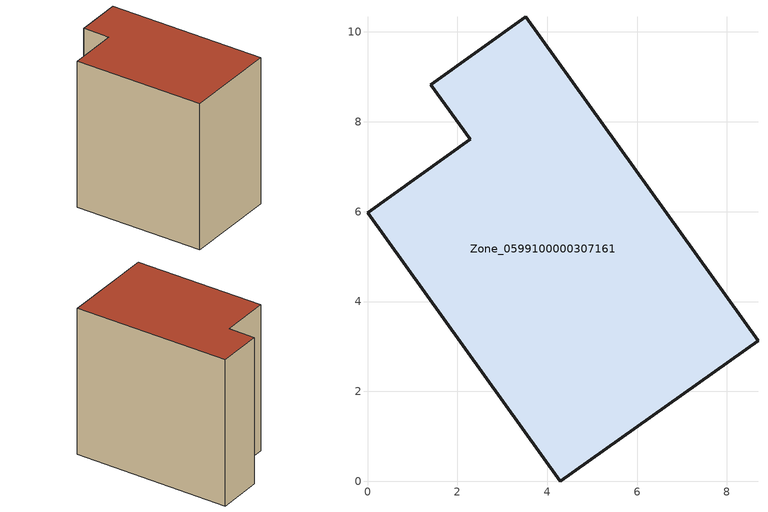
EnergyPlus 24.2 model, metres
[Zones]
Zone_0599100000307161
 floor ground (C_G): 3.52,10.34 8.69,3.13 4.29,0 0,5.98 2.28,7.61 1.41,8.83 z0
 wall outside (C_F): 4.29,0 8.69,3.13 3.52,10.34 1.41,8.83 2.28,7.61 0,5.98 4.29,0 z0:8.48
 roof outside (C_R): 8.69,3.13 3.52,10.34 1.41,8.83 2.28,7.61 0,5.98 4.29,0 z8.48
[BUILDING]
Pand.0599100000307161: North Axis=0; Terrain=City; Loads Convergence Tolerance Value=0.04; Temperature Convergence Tolerance Value=0.4; Solar Distribution=FullExterior; Maximum Number of Warmup Days=25; Minimum Number of Warmup Days=1
[Site:Location]
Rotterdam.The.Hague.AP_ZH_NLD Design_Conditions: Latitude=51.96; Longitude=4.45; Time Zone=1; Elevation=-4.5
[SITE:GROUNDTEMPERATURE:BUILDINGSURFACE]
18, 18, 18, 18, 18, 18, 18, 18, 18, 18, 18, 18
[MATERIAL] Thermal Absorptance=0.9; Solar Absorptance=0.7; Visible Absorptance=0.7
Name | Roughness | Thickness | Conductivity | Density | Specific Heat
G.TI.1975-1991 | MediumSmooth | 0.15 | 0.288461 | 540 | 1210
F.TI.1975-1991 | Rough | 0.3 | 0.230769 | 1920 | 840
R.TI.1975-1991 | MediumRough | 0.2 | 0.153846 | 1500 | 1000
[CONSTRUCTION]
C_G: G.TI.1975-1991
C_F: F.TI.1975-1991
C_R: R.TI.1975-1991
[ZONE]
Zone_0599100000307161: Type=1; Multiplier=1; Ceiling Height=Autocalculate; Volume=Autocalculate; Floor Area=autocalculate; Part of Total Floor Area=Yes
[ZONEINFILTRATION:DESIGNFLOWRATE]
Infil_Zone_0599100000307161: Zone or ZoneList or Space or SpaceList=Zone_0599100000307161; Schedule=AlwaysOn; Design Flow Rate Calculation Method=Flow/Area; Flow Rate per Floor Area=0.003; Constant Term Coefficient=1; Temperature Term Coefficient=0; Velocity Term Coefficient=0; Velocity Squared Term Coefficient=0
[HVACTEMPLATE:ZONE:IDEALLOADSAIRSYSTEM]
Zone_0599100000307161: Maximum Heating Supply Air Temperature=50; Minimum Cooling Supply Air Temperature=13; Maximum Heating Supply Air Humidity Ratio=0.0156; Minimum Cooling Supply Air Humidity Ratio=0.0077; Heating Limit=NoLimit; Cooling Limit=NoLimit; Dehumidification Control Type=ConstantSensibleHeatRatio; Cooling Sensible Heat Ratio=0.7; Dehumidification Setpoint=60; Humidification Control Type=None; Humidification Setpoint=30; Outdoor Air Method=None; Outdoor Air Flow Rate per Person=0.00944; Outdoor Air Flow Rate per Zone Floor Area=0; Outdoor Air Flow Rate per Zone=0; Demand Controlled Ventilation Type=None; Outdoor Air Economizer Type=NoEconomizer; Heat Recovery Type=None; Sensible Heat Recovery Effectiveness=0.7; Latent Heat Recovery Effectiveness=0.65
[ZONECONTROL:THERMOSTAT]
ThermostatControl_Zone_0599100000307161: Zone or ZoneList=Zone_0599100000307161; Control Type Schedule=DualSetpointControlType; Control 1=Thermostat_Zone_0599100000307161; Temperature Difference Between Cutout And Setpoint=0
[THERMOSTATSETPOINT:DUALSETPOINT]
Thermostat_Zone_0599100000307161: Heating Setpoint Temperature Schedule=HeatingSetpoint_Zone_0599100000307161; Cooling Setpoint Temperature Schedule=CoolingSetpoint_Zone_0599100000307161
[SCHEDULE:COMPACT]
HeatingSetpoint_Zone_0599100000307161: Through: 12/31, For: AllDays, Until: 24:00, 21
CoolingSetpoint_Zone_0599100000307161: Through: 12/31, For: AllDays, Until: 24:00, 24
DualSetpointControlType: Through: 12/31, For: AllDays, Until: 24:00, 4
AlwaysOn: Through: 12/31, For: AllDays, Until: 24:00, 1
